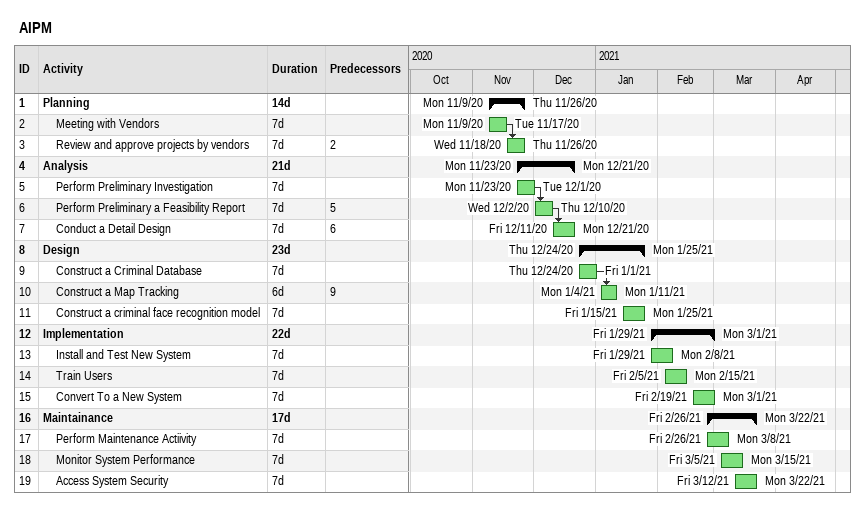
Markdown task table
AIPM

| ID | Level | Task | Duration | Start | Finish | Predecessors |
|---|---|---|---|---|---|---|
| 1 | 1 | **Planning** | 14d | 2020-11-09 | 2020-11-26 |  |
| 2 | 2 | Meeting with Vendors | 7d | 2020-11-09 | 2020-11-17 |  |
| 3 | 2 | Review and approve projects by vendors | 7d | 2020-11-18 | 2020-11-26 | 2 |
| 4 | 1 | **Analysis** | 21d | 2020-11-23 | 2020-12-21 |  |
| 5 | 2 | Perform Preliminary Investigation | 7d | 2020-11-23 | 2020-12-01 |  |
| 6 | 2 | Perform Preliminary a Feasibility Report | 7d | 2020-12-02 | 2020-12-10 | 5 |
| 7 | 2 | Conduct a Detail Design | 7d | 2020-12-11 | 2020-12-21 | 6 |
| 8 | 1 | **Design** | 23d | 2020-12-24 | 2021-01-25 |  |
| 9 | 2 | Construct a Criminal Database | 7d | 2020-12-24 | 2021-01-01 |  |
| 10 | 2 | Construct a Map Tracking | 6d | 2021-01-04 | 2021-01-11 | 9 |
| 11 | 2 | Construct a criminal face recognition model | 7d | 2021-01-15 | 2021-01-25 |  |
| 12 | 1 | **Implementation** | 22d | 2021-01-29 | 2021-03-01 |  |
| 13 | 2 | Install and Test New System | 7d | 2021-01-29 | 2021-02-08 |  |
| 14 | 2 | Train Users | 7d | 2021-02-05 | 2021-02-15 |  |
| 15 | 2 | Convert To a New System | 7d | 2021-02-19 | 2021-03-01 |  |
| 16 | 1 | **Maintainance** | 17d | 2021-02-26 | 2021-03-22 |  |
| 17 | 2 | Perform Maintenance Actiivity | 7d | 2021-02-26 | 2021-03-08 |  |
| 18 | 2 | Monitor System Performance | 7d | 2021-03-05 | 2021-03-15 |  |
| 19 | 2 | Access System Security | 7d | 2021-03-12 | 2021-03-22 |  |
